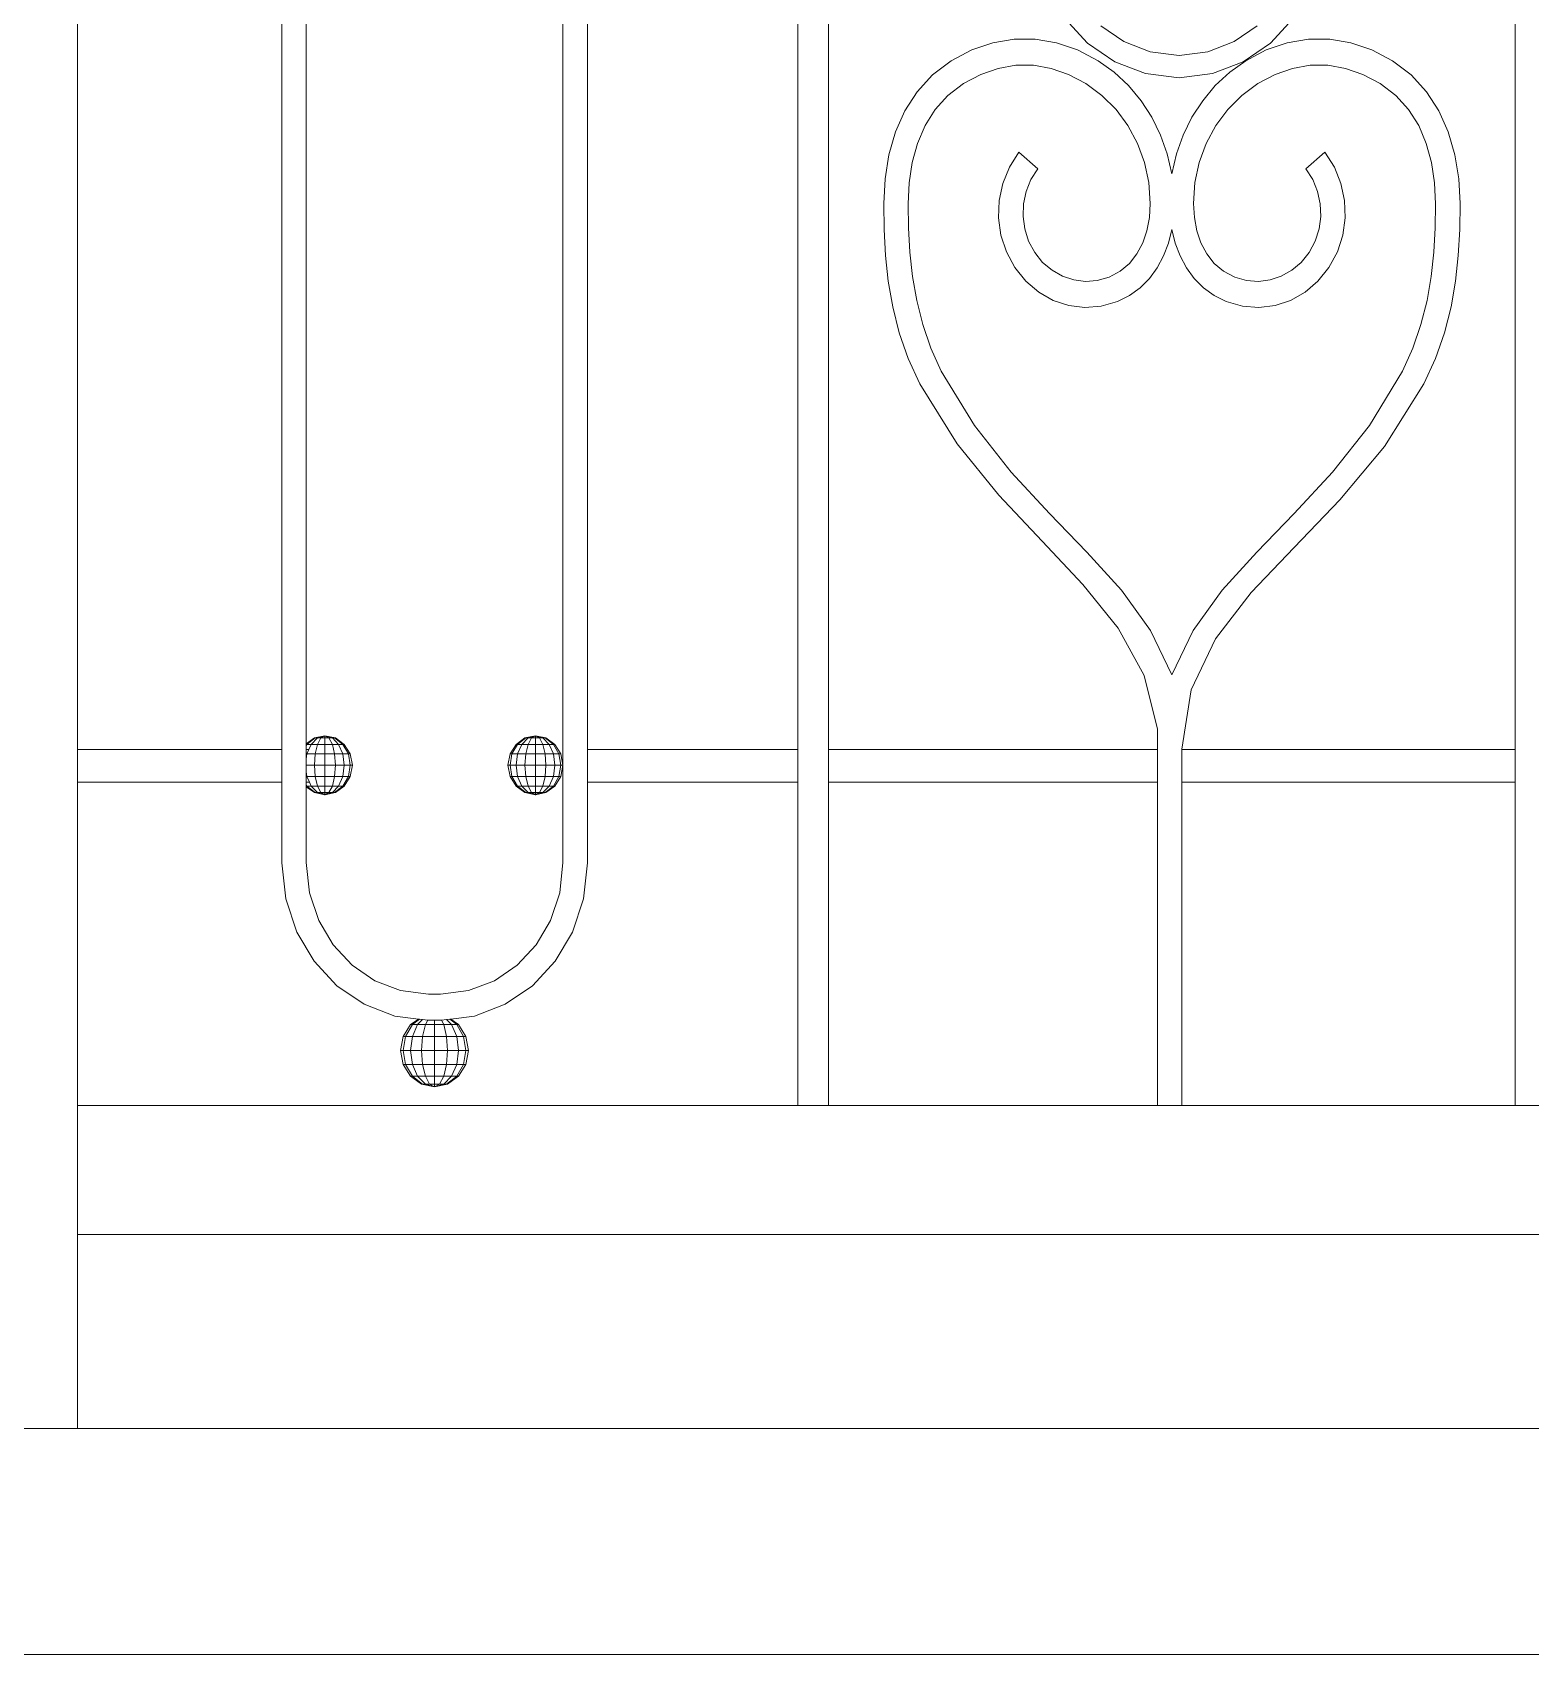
# Model space of a CAD drawing. Header units: millimetres. Extents: x 1832547 to 2001569, y -558009 to -417808.
# Drawn here: x 1987528 to 1987991, y -528144 to -527641 of the extents above; entities that cross this region are included whole.
import ezdxf

# ---------------------------------------------------------------- set-up
doc = ezdxf.new("R2010")
doc.units = ezdxf.units.MM
doc.header["$MEASUREMENT"] = 0
doc.layers.add('CA.thay 145', color=145, linetype='CONTINUOUS', lineweight=18)
doc.layers.add('CA_manh 08', color=8, linetype='CONTINUOUS', lineweight=9)

msp = doc.modelspace()

# ---------------------------------------------------------------- linework, layer by layer
at = {"layer": 'CA.thay 145'}
msp.add_lwpolyline([(1991872.8, -528143.59), (1983421.69, -528143.59)], dxfattribs=at)
at = {"layer": 'CA_manh 08'}
for p, q in [((1987541.62, -527351.16), (1987541.62, -527863.43)), ((1987604.86, -527863.43), (1987604.86, -527351.16)), ((1987612.43, -527351.77), (1987612.43, -527861.66)), ((1987691.88, -527868.32), (1987691.88, -527352.13)), ((1987699.45, -527351.16), (1987699.45, -527863.43)), ((1987764.61, -527863.43), (1987764.61, -527351.16)), ((1987774.07, -527351.16), (1987774.07, -527863.43)), ((1987986.69, -527863.43), (1987986.69, -527351.16)), ((1987854.31, -527644.8), (1987847.31, -527637.27)), ((1987858.34, -527639.4), (1987865.54, -527644.32)), ((1987899.63, -527644.32), (1987906.83, -527639.4)), ((1987917.86, -527637.27), (1987910.86, -527644.8)), ((1987812.1, -527650.24), (1987818.47, -527646.89)), ((1987824.96, -527644.66), (1987818.47, -527646.89)), ((1987831.52, -527643.54), (1987824.96, -527644.66)), ((1987831.52, -527643.54), (1987838.1, -527643.54)), ((1987838.1, -527643.54), (1987844.66, -527644.66)), ((1987851.14, -527646.89), (1987844.66, -527644.66)), ((1987857.52, -527650.24), (1987851.14, -527646.89)), ((1987862.71, -527650.54), (1987854.31, -527644.8)), ((1987865.54, -527644.32), (1987873.7, -527647.45)), ((1987891.47, -527647.45), (1987899.63, -527644.32)), ((1987910.86, -527644.8), (1987902.46, -527650.54)), ((1987909.61, -527646.89), (1987903.24, -527650.24)), ((1987916.1, -527644.66), (1987909.61, -527646.89)), ((1987922.66, -527643.54), (1987916.1, -527644.66)), ((1987929.24, -527643.54), (1987922.66, -527643.54)), ((1987935.8, -527644.66), (1987929.24, -527643.54)), ((1987942.29, -527646.89), (1987935.8, -527644.66)), ((1987948.66, -527650.24), (1987942.29, -527646.89)), ((1987812.1, -527650.24), (1987806.32, -527654.6)), ((1987826.64, -527652.58), (1987832.09, -527651.64)), ((1987832.09, -527651.64), (1987837.54, -527651.64)), ((1987837.54, -527651.64), (1987842.99, -527652.58)), ((1987862.48, -527653.79), (1987857.52, -527650.24)), ((1987872.23, -527654.19), (1987862.71, -527650.54)), ((1987873.7, -527647.45), (1987882.59, -527648.56)), ((1987882.59, -527648.56), (1987891.47, -527647.45)), ((1987902.46, -527650.54), (1987892.95, -527654.19)), ((1987903.24, -527650.24), (1987898.27, -527653.79)), ((1987917.77, -527652.58), (1987923.21, -527651.64)), ((1987923.21, -527651.64), (1987928.67, -527651.64)), ((1987928.67, -527651.64), (1987934.12, -527652.58)), ((1987954.44, -527654.6), (1987948.66, -527650.24)), ((1987806.32, -527654.6), (1987801.54, -527659.81)), ((1987815.89, -527657.28), (1987821.23, -527654.46)), ((1987821.23, -527654.46), (1987826.64, -527652.58)), ((1987842.99, -527652.58), (1987848.39, -527654.46)), ((1987848.39, -527654.46), (1987853.73, -527657.28)), ((1987866.94, -527657.93), (1987862.48, -527653.79)), ((1987882.59, -527655.48), (1987872.23, -527654.19)), ((1987892.95, -527654.19), (1987882.59, -527655.48)), ((1987898.27, -527653.79), (1987893.82, -527657.93)), ((1987907.03, -527657.28), (1987912.37, -527654.46)), ((1987912.37, -527654.46), (1987917.77, -527652.58)), ((1987939.53, -527654.46), (1987934.12, -527652.58)), ((1987939.53, -527654.46), (1987944.87, -527657.28)), ((1987959.22, -527659.81), (1987954.44, -527654.6)), ((1987801.54, -527659.81), (1987797.72, -527665.73)), ((1987807.09, -527665.33), (1987811.04, -527660.95)), ((1987811.04, -527660.95), (1987815.89, -527657.28)), ((1987853.73, -527657.28), (1987858.73, -527660.95)), ((1987858.73, -527660.95), (1987863.1, -527665.32)), ((1987870.84, -527662.6), (1987866.94, -527657.93)), ((1987893.82, -527657.93), (1987889.92, -527662.6)), ((1987897.66, -527665.32), (1987902.02, -527660.95)), ((1987902.02, -527660.95), (1987907.03, -527657.28)), ((1987944.87, -527657.28), (1987949.71, -527660.95)), ((1987949.71, -527660.95), (1987953.67, -527665.33)), ((1987963.04, -527665.73), (1987959.22, -527659.81)), ((1987797.72, -527665.73), (1987794.82, -527672.27)), ((1987803.96, -527670.31), (1987807.09, -527665.33)), ((1987863.1, -527665.32), (1987866.78, -527670.3)), ((1987874.17, -527667.72), (1987870.84, -527662.6)), ((1987889.92, -527662.6), (1987886.59, -527667.72)), ((1987893.97, -527670.3), (1987897.66, -527665.32)), ((1987953.67, -527665.33), (1987956.79, -527670.31)), ((1987965.94, -527672.27), (1987963.04, -527665.73)), ((1987794.82, -527672.27), (1987792.79, -527679.31)), ((1987801.62, -527675.81), (1987803.96, -527670.31)), ((1987866.78, -527670.3), (1987869.73, -527675.8)), ((1987876.89, -527673.24), (1987874.17, -527667.72)), ((1987886.59, -527667.72), (1987883.87, -527673.24)), ((1987891.03, -527675.8), (1987893.97, -527670.3)), ((1987956.79, -527670.31), (1987959.13, -527675.81)), ((1987967.97, -527679.31), (1987965.94, -527672.27)), ((1987800.01, -527681.74), (1987801.62, -527675.81)), ((1987869.73, -527675.8), (1987871.89, -527681.72)), ((1987878.97, -527679.09), (1987876.89, -527673.24)), ((1987883.87, -527673.24), (1987881.79, -527679.09)), ((1987888.86, -527681.72), (1987891.03, -527675.8)), ((1987959.13, -527675.81), (1987960.75, -527681.74)), ((1987792.79, -527679.31), (1987791.59, -527686.74)), ((1987799.07, -527688.01), (1987800.01, -527681.74)), ((1987833.02, -527678.52), (1987830.08, -527683.15)), ((1987838.87, -527683.67), (1987833.02, -527678.52)), ((1987871.89, -527681.72), (1987873.23, -527687.97)), ((1987880.38, -527685.22), (1987878.97, -527679.09)), ((1987881.79, -527679.09), (1987880.38, -527685.22)), ((1987887.53, -527687.97), (1987888.86, -527681.72)), ((1987927.74, -527678.52), (1987921.89, -527683.67)), ((1987930.68, -527683.15), (1987927.74, -527678.52)), ((1987960.75, -527681.74), (1987961.69, -527688.01)), ((1987969.16, -527686.74), (1987967.97, -527679.31)), ((1987791.59, -527686.74), (1987791.18, -527694.46)), ((1987830.08, -527683.15), (1987828.05, -527688.18)), ((1987835.27, -527690.67), (1987836.74, -527687.03)), ((1987836.74, -527687.03), (1987838.87, -527683.67)), ((1987921.89, -527683.67), (1987924.02, -527687.03)), ((1987924.02, -527687.03), (1987925.49, -527690.67)), ((1987932.7, -527688.18), (1987930.68, -527683.15)), ((1987969.58, -527694.46), (1987969.16, -527686.74)), ((1987798.75, -527694.52), (1987799.07, -527688.01)), ((1987828.05, -527688.18), (1987826.94, -527693.47)), ((1987834.45, -527694.49), (1987835.27, -527690.67)), ((1987873.23, -527687.97), (1987873.68, -527694.45)), ((1987887.08, -527694.45), (1987887.53, -527687.97)), ((1987925.49, -527690.67), (1987926.3, -527694.49)), ((1987933.82, -527693.47), (1987932.7, -527688.18)), ((1987961.69, -527688.01), (1987962.01, -527694.52)), ((1987791.18, -527694.46), (1987791.28, -527702.48)), ((1987798.85, -527701.95), (1987798.75, -527694.52)), ((1987826.94, -527693.47), (1987826.75, -527698.87)), ((1987834.31, -527698.4), (1987834.45, -527694.49)), ((1987873.68, -527694.45), (1987873.42, -527698.78)), ((1987887.34, -527698.78), (1987887.08, -527694.45)), ((1987926.3, -527694.49), (1987926.45, -527698.4)), ((1987934.01, -527698.87), (1987933.82, -527693.47)), ((1987962.01, -527694.52), (1987961.91, -527701.95)), ((1987969.48, -527702.48), (1987969.58, -527694.46)), ((1987799.27, -527709.46), (1987798.85, -527701.95)), ((1987826.75, -527698.87), (1987827.48, -527704.23)), ((1987834.83, -527702.29), (1987834.31, -527698.4)), ((1987836.03, -527706.04), (1987834.83, -527702.29)), ((1987873.42, -527698.78), (1987872.66, -527702.86)), ((1987888.1, -527702.86), (1987887.34, -527698.78)), ((1987925.93, -527702.29), (1987924.72, -527706.04)), ((1987926.45, -527698.4), (1987925.93, -527702.29)), ((1987933.28, -527704.23), (1987934.01, -527698.87)), ((1987961.91, -527701.95), (1987961.49, -527709.46)), ((1987791.28, -527702.48), (1987791.7, -527710.48)), ((1987827.48, -527704.23), (1987829.15, -527709.41)), ((1987837.92, -527709.57), (1987836.03, -527706.04)), ((1987871.38, -527706.64), (1987869.58, -527710.03)), ((1987872.66, -527702.86), (1987871.38, -527706.64)), ((1987877.8, -527710.64), (1987879.31, -527706.68)), ((1987879.31, -527706.68), (1987880.38, -527702.48)), ((1987880.38, -527702.48), (1987881.44, -527706.68)), ((1987881.44, -527706.68), (1987882.96, -527710.64)), ((1987889.37, -527706.64), (1987888.1, -527702.86)), ((1987891.17, -527710.03), (1987889.37, -527706.64)), ((1987924.72, -527706.04), (1987922.84, -527709.57)), ((1987931.61, -527709.41), (1987933.28, -527704.23)), ((1987969.05, -527710.48), (1987969.48, -527702.48)), ((1987791.7, -527710.48), (1987792.56, -527718.47)), ((1987800.09, -527716.98), (1987799.27, -527709.46)), ((1987829.15, -527709.41), (1987831.75, -527714.27)), ((1987840.38, -527712.64), (1987837.92, -527709.57)), ((1987869.58, -527710.03), (1987867.25, -527712.96)), ((1987875.84, -527714.31), (1987877.8, -527710.64)), ((1987882.96, -527710.64), (1987884.91, -527714.31)), ((1987893.51, -527712.96), (1987891.17, -527710.03)), ((1987922.84, -527709.57), (1987920.37, -527712.64)), ((1987929.01, -527714.27), (1987931.61, -527709.41)), ((1987961.49, -527709.46), (1987960.66, -527716.98)), ((1987968.2, -527718.47), (1987969.05, -527710.48)), ((1987801.4, -527724.48), (1987800.09, -527716.98)), ((1987831.75, -527714.27), (1987835.16, -527718.51)), ((1987843.28, -527715.1), (1987840.38, -527712.64)), ((1987846.5, -527716.92), (1987843.28, -527715.1)), ((1987849.98, -527718.07), (1987846.5, -527716.92)), ((1987860.94, -527717.18), (1987857.28, -527718.23)), ((1987864.37, -527715.37), (1987860.94, -527717.18)), ((1987867.25, -527712.96), (1987864.37, -527715.37)), ((1987873.44, -527717.62), (1987875.84, -527714.31)), ((1987884.91, -527714.31), (1987887.32, -527717.62)), ((1987896.39, -527715.37), (1987893.51, -527712.96)), ((1987899.82, -527717.18), (1987896.39, -527715.37)), ((1987903.47, -527718.23), (1987899.82, -527717.18)), ((1987914.25, -527716.92), (1987910.78, -527718.07)), ((1987917.48, -527715.1), (1987914.25, -527716.92)), ((1987920.37, -527712.64), (1987917.48, -527715.1)), ((1987925.6, -527718.51), (1987929.01, -527714.27)), ((1987960.66, -527716.98), (1987959.36, -527724.48)), ((1987792.56, -527718.47), (1987793.95, -527726.45)), ((1987835.16, -527718.51), (1987839.16, -527721.91)), ((1987839.16, -527721.91), (1987843.63, -527724.43)), ((1987853.6, -527718.52), (1987849.98, -527718.07)), ((1987857.28, -527718.23), (1987853.6, -527718.52)), ((1987867.31, -527722.92), (1987870.6, -527720.51)), ((1987870.6, -527720.51), (1987873.44, -527717.62)), ((1987887.32, -527717.62), (1987890.16, -527720.51)), ((1987890.16, -527720.51), (1987893.45, -527722.92)), ((1987907.16, -527718.52), (1987903.47, -527718.23)), ((1987910.78, -527718.07), (1987907.16, -527718.52)), ((1987917.13, -527724.43), (1987921.6, -527721.91)), ((1987921.6, -527721.91), (1987925.6, -527718.51)), ((1987966.8, -527726.45), (1987968.2, -527718.47)), ((1987793.95, -527726.45), (1987795.99, -527734.41)), ((1987803.26, -527731.91), (1987801.4, -527724.48)), ((1987843.63, -527724.43), (1987848.44, -527726.02)), ((1987848.44, -527726.02), (1987853.45, -527726.64)), ((1987853.45, -527726.64), (1987858.54, -527726.24)), ((1987858.54, -527726.24), (1987863.58, -527724.8)), ((1987863.58, -527724.8), (1987867.31, -527722.92)), ((1987893.45, -527722.92), (1987897.17, -527724.8)), ((1987897.17, -527724.8), (1987902.21, -527726.24)), ((1987902.21, -527726.24), (1987907.31, -527726.64)), ((1987907.31, -527726.64), (1987912.32, -527726.02)), ((1987912.32, -527726.02), (1987917.13, -527724.43)), ((1987959.36, -527724.48), (1987957.49, -527731.91)), ((1987964.77, -527734.41), (1987966.8, -527726.45)), ((1987805.77, -527739.2), (1987803.26, -527731.91)), ((1987957.49, -527731.91), (1987954.99, -527739.2)), ((1987795.99, -527734.41), (1987798.77, -527742.35)), ((1987961.99, -527742.35), (1987964.77, -527734.41)), ((1987798.77, -527742.35), (1987802.39, -527750.28)), ((1987809, -527746.32), (1987805.77, -527739.2)), ((1987954.99, -527739.2), (1987951.75, -527746.32)), ((1987958.36, -527750.28), (1987961.99, -527742.35)), ((1987819.23, -527763.11), (1987809, -527746.32)), ((1987951.75, -527746.32), (1987941.53, -527763.11)), ((1987802.39, -527750.28), (1987813.9, -527768.83)), ((1987946.19, -527769.65), (1987958.36, -527750.28)), ((1987830.63, -527777.56), (1987819.23, -527763.11)), ((1987941.53, -527763.11), (1987930.13, -527777.56)), ((1987813.9, -527768.83), (1987826.85, -527784.73)), ((1987932.38, -527786.15), (1987946.19, -527769.65)), ((1987842.49, -527790.39), (1987830.63, -527777.56)), ((1987930.13, -527777.56), (1987918.27, -527790.39)), ((1987826.85, -527784.73), (1987840.18, -527798.93)), ((1987918.22, -527800.86), (1987932.38, -527786.15)), ((1987854.1, -527802.35), (1987842.49, -527790.39)), ((1987918.27, -527790.39), (1987906.65, -527802.35)), ((1987840.18, -527798.93), (1987852.83, -527812.33)), ((1987864.76, -527814.16), (1987854.1, -527802.35)), ((1987906.65, -527802.35), (1987895.99, -527814.16)), ((1987904.97, -527814.84), (1987918.22, -527800.86)), ((1987852.83, -527812.33), (1987863.71, -527825.88)), ((1987873.76, -527826.56), (1987864.76, -527814.16)), ((1987895.99, -527814.16), (1987887, -527826.56)), ((1987893.91, -527829.19), (1987904.97, -527814.84)), ((1987863.71, -527825.88), (1987871.76, -527840.5)), ((1987880.38, -527840.27), (1987873.76, -527826.56)), ((1987887, -527826.56), (1987880.38, -527840.27)), ((1987886.33, -527844.98), (1987893.91, -527829.19)), ((1987871.76, -527840.5), (1987875.92, -527857.12)), ((1987883.48, -527863.29), (1987886.33, -527844.98)), ((1987875.92, -527857.12), (1987875.92, -527863.43)), ((1987612.43, -527861.66), (1987614.92, -527859.87)), ((1987612.43, -527861.85), (1987612.43, -527861.66)), ((1987612.62, -527861.85), (1987612.43, -527861.85)), ((1987612.43, -527862.19), (1987612.62, -527861.85)), ((1987612.43, -527862.19), (1987612.43, -527861.85)), ((1987612.43, -527863.43), (1987612.43, -527862.19)), ((1987612.62, -527861.85), (1987615.17, -527859.87)), ((1987613.93, -527861.85), (1987612.62, -527861.85)), ((1987612.62, -527864.82), (1987613.93, -527861.85)), ((1987613.93, -527861.85), (1987615.88, -527859.87)), ((1987615.88, -527861.85), (1987613.93, -527861.85)), ((1987614.92, -527859.87), (1987618.18, -527859.17)), ((1987615.17, -527859.87), (1987614.92, -527859.87)), ((1987615.17, -527859.87), (1987618.18, -527859.17)), ((1987615.88, -527859.87), (1987615.17, -527859.87)), ((1987615.17, -527864.82), (1987615.88, -527861.85)), ((1987615.88, -527859.87), (1987618.18, -527859.17)), ((1987616.94, -527859.87), (1987615.88, -527859.87)), ((1987615.88, -527861.85), (1987616.94, -527859.87)), ((1987618.18, -527861.85), (1987615.88, -527861.85)), ((1987616.94, -527859.87), (1987618.18, -527859.17)), ((1987618.18, -527859.87), (1987616.94, -527859.87)), ((1987618.18, -527859.17), (1987618.18, -527859.87)), ((1987619.43, -527859.87), (1987618.18, -527859.17)), ((1987621.44, -527859.87), (1987618.18, -527859.17)), ((1987621.19, -527859.87), (1987618.18, -527859.17)), ((1987620.49, -527859.87), (1987618.18, -527859.17)), ((1987618.18, -527859.87), (1987619.43, -527859.87)), ((1987618.18, -527859.87), (1987618.18, -527861.85)), ((1987620.49, -527861.85), (1987618.18, -527861.85)), ((1987618.18, -527861.85), (1987618.18, -527864.82)), ((1987620.49, -527859.87), (1987619.43, -527859.87)), ((1987620.49, -527861.85), (1987619.43, -527859.87)), ((1987621.19, -527859.87), (1987620.49, -527859.87)), ((1987622.44, -527861.85), (1987620.49, -527859.87)), ((1987622.44, -527861.85), (1987620.49, -527861.85)), ((1987621.19, -527864.82), (1987620.49, -527861.85)), ((1987621.44, -527859.87), (1987621.19, -527859.87)), ((1987623.74, -527861.85), (1987621.19, -527859.87)), ((1987624.2, -527861.85), (1987621.44, -527859.87)), ((1987623.74, -527861.85), (1987622.44, -527861.85)), ((1987623.74, -527864.82), (1987622.44, -527861.85)), ((1987623.74, -527861.85), (1987624.2, -527861.85)), ((1987625.45, -527864.82), (1987623.74, -527861.85)), ((1987626.05, -527864.82), (1987624.2, -527861.85)), ((1987675.5, -527864.82), (1987677.35, -527861.85)), ((1987676.1, -527864.82), (1987677.81, -527861.85)), ((1987677.35, -527861.85), (1987680.11, -527859.87)), ((1987677.81, -527861.85), (1987677.35, -527861.85)), ((1987677.81, -527861.85), (1987680.36, -527859.87)), ((1987679.11, -527861.85), (1987677.81, -527861.85)), ((1987677.81, -527864.82), (1987679.11, -527861.85)), ((1987679.11, -527861.85), (1987681.06, -527859.87)), ((1987681.06, -527861.85), (1987679.11, -527861.85)), ((1987680.11, -527859.87), (1987683.37, -527859.17)), ((1987680.36, -527859.87), (1987680.11, -527859.87)), ((1987680.36, -527859.87), (1987683.37, -527859.17)), ((1987681.06, -527859.87), (1987680.36, -527859.87)), ((1987680.36, -527864.82), (1987681.06, -527861.85)), ((1987681.06, -527859.87), (1987683.37, -527859.17)), ((1987682.12, -527859.87), (1987681.06, -527859.87)), ((1987681.06, -527861.85), (1987682.12, -527859.87)), ((1987683.37, -527861.85), (1987681.06, -527861.85)), ((1987682.12, -527859.87), (1987683.37, -527859.17)), ((1987683.37, -527859.87), (1987682.12, -527859.87)), ((1987683.37, -527859.17), (1987683.37, -527859.87)), ((1987684.61, -527859.87), (1987683.37, -527859.17)), ((1987686.62, -527859.87), (1987683.37, -527859.17)), ((1987686.38, -527859.87), (1987683.37, -527859.17)), ((1987685.67, -527859.87), (1987683.37, -527859.17)), ((1987683.37, -527859.87), (1987684.61, -527859.87)), ((1987683.37, -527859.87), (1987683.37, -527861.85)), ((1987685.67, -527861.85), (1987683.37, -527861.85)), ((1987683.37, -527861.85), (1987683.37, -527864.82)), ((1987685.67, -527859.87), (1987684.61, -527859.87)), ((1987685.67, -527861.85), (1987684.61, -527859.87)), ((1987686.38, -527859.87), (1987685.67, -527859.87)), ((1987687.62, -527861.85), (1987685.67, -527859.87)), ((1987687.62, -527861.85), (1987685.67, -527861.85)), ((1987686.38, -527864.82), (1987685.67, -527861.85)), ((1987686.62, -527859.87), (1987686.38, -527859.87)), ((1987688.93, -527861.85), (1987686.38, -527859.87)), ((1987689.39, -527861.85), (1987686.62, -527859.87)), ((1987688.93, -527861.85), (1987687.62, -527861.85)), ((1987688.93, -527864.82), (1987687.62, -527861.85)), ((1987688.93, -527861.85), (1987689.39, -527861.85)), ((1987690.63, -527864.82), (1987688.93, -527861.85)), ((1987691.23, -527864.82), (1987689.39, -527861.85)), ((1987604.86, -527863.43), (1987541.62, -527863.43)), ((1987541.62, -527873.59), (1987541.62, -527863.43)), ((1987604.86, -527863.43), (1987604.86, -527873.59)), ((1987613.11, -527863.43), (1987612.43, -527863.43)), ((1987612.43, -527864.82), (1987612.43, -527863.43)), ((1987612.62, -527864.82), (1987612.43, -527864.82)), ((1987612.43, -527866.29), (1987612.62, -527864.82)), ((1987612.43, -527866.29), (1987612.43, -527864.82)), ((1987612.43, -527868.32), (1987612.43, -527866.29)), ((1987615.17, -527864.82), (1987612.62, -527864.82)), ((1987614.92, -527868.32), (1987615.17, -527864.82)), ((1987618.18, -527864.82), (1987615.17, -527864.82)), ((1987621.19, -527864.82), (1987618.18, -527864.82)), ((1987618.18, -527864.82), (1987618.18, -527868.32)), ((1987623.74, -527864.82), (1987621.19, -527864.82)), ((1987621.44, -527868.32), (1987621.19, -527864.82)), ((1987625.45, -527864.82), (1987623.74, -527864.82)), ((1987624.2, -527868.32), (1987623.74, -527864.82)), ((1987626.05, -527864.82), (1987625.45, -527864.82)), ((1987626.05, -527868.32), (1987625.45, -527864.82)), ((1987626.69, -527868.32), (1987626.05, -527864.82)), ((1987674.85, -527868.32), (1987675.5, -527864.82)), ((1987676.1, -527864.82), (1987675.5, -527864.82)), ((1987675.5, -527868.32), (1987676.1, -527864.82)), ((1987677.81, -527864.82), (1987676.1, -527864.82)), ((1987677.35, -527868.32), (1987677.81, -527864.82)), ((1987680.36, -527864.82), (1987677.81, -527864.82)), ((1987680.11, -527868.32), (1987680.36, -527864.82)), ((1987683.37, -527864.82), (1987680.36, -527864.82)), ((1987686.38, -527864.82), (1987683.37, -527864.82)), ((1987683.37, -527864.82), (1987683.37, -527868.32)), ((1987688.93, -527864.82), (1987686.38, -527864.82)), ((1987686.62, -527868.32), (1987686.38, -527864.82)), ((1987690.63, -527864.82), (1987688.93, -527864.82)), ((1987689.39, -527868.32), (1987688.93, -527864.82)), ((1987691.23, -527864.82), (1987690.63, -527864.82)), ((1987691.23, -527868.32), (1987690.63, -527864.82)), ((1987691.88, -527868.32), (1987691.23, -527864.82)), ((1987764.61, -527863.43), (1987699.45, -527863.43)), ((1987699.45, -527863.43), (1987699.45, -527873.59)), ((1987764.61, -527863.43), (1987764.61, -527873.59)), ((1987875.92, -527863.43), (1987774.07, -527863.43)), ((1987774.07, -527873.59), (1987774.07, -527863.43)), ((1987875.92, -527863.43), (1987875.92, -527873.59)), ((1987883.48, -527863.29), (1987883.48, -527863.43)), ((1987986.69, -527863.43), (1987883.48, -527863.43)), ((1987883.48, -527873.59), (1987883.48, -527863.43)), ((1987986.69, -527873.59), (1987986.69, -527863.43)), ((1987614.92, -527868.32), (1987612.43, -527868.32)), ((1987612.43, -527870.35), (1987612.43, -527868.32)), ((1987612.62, -527871.82), (1987612.43, -527870.35)), ((1987612.43, -527871.82), (1987612.43, -527870.35)), ((1987612.62, -527871.82), (1987612.43, -527871.82)), ((1987612.43, -527873.59), (1987612.43, -527871.82)), ((1987615.17, -527871.82), (1987612.62, -527871.82)), ((1987613.39, -527873.59), (1987612.62, -527871.82)), ((1987618.18, -527868.32), (1987614.92, -527868.32)), ((1987615.17, -527871.82), (1987614.92, -527868.32)), ((1987618.18, -527871.82), (1987615.17, -527871.82)), ((1987615.88, -527874.78), (1987615.17, -527871.82)), ((1987621.44, -527868.32), (1987618.18, -527868.32)), ((1987618.18, -527868.32), (1987618.18, -527871.82)), ((1987621.19, -527871.82), (1987618.18, -527871.82)), ((1987618.18, -527871.82), (1987618.18, -527874.78)), ((1987620.49, -527874.78), (1987621.19, -527871.82)), ((1987621.19, -527871.82), (1987621.44, -527868.32)), ((1987623.74, -527871.82), (1987621.19, -527871.82)), ((1987624.2, -527868.32), (1987621.44, -527868.32)), ((1987622.44, -527874.78), (1987623.74, -527871.82)), ((1987623.74, -527871.82), (1987624.2, -527868.32)), ((1987625.45, -527871.82), (1987623.74, -527871.82)), ((1987623.74, -527874.78), (1987625.45, -527871.82)), ((1987626.05, -527868.32), (1987624.2, -527868.32)), ((1987624.2, -527874.78), (1987626.05, -527871.82)), ((1987625.45, -527871.82), (1987626.05, -527868.32)), ((1987626.05, -527871.82), (1987625.45, -527871.82)), ((1987626.69, -527868.32), (1987626.05, -527868.32)), ((1987626.05, -527871.82), (1987626.69, -527868.32)), ((1987675.5, -527868.32), (1987674.85, -527868.32)), ((1987675.5, -527871.82), (1987674.85, -527868.32)), ((1987677.35, -527868.32), (1987675.5, -527868.32)), ((1987676.1, -527871.82), (1987675.5, -527868.32)), ((1987676.1, -527871.82), (1987675.5, -527871.82)), ((1987677.35, -527874.78), (1987675.5, -527871.82)), ((1987677.81, -527871.82), (1987676.1, -527871.82)), ((1987677.81, -527874.78), (1987676.1, -527871.82)), ((1987680.11, -527868.32), (1987677.35, -527868.32)), ((1987677.81, -527871.82), (1987677.35, -527868.32)), ((1987680.36, -527871.82), (1987677.81, -527871.82)), ((1987679.11, -527874.78), (1987677.81, -527871.82)), ((1987683.37, -527868.32), (1987680.11, -527868.32)), ((1987680.36, -527871.82), (1987680.11, -527868.32)), ((1987683.37, -527871.82), (1987680.36, -527871.82)), ((1987681.06, -527874.78), (1987680.36, -527871.82)), ((1987686.62, -527868.32), (1987683.37, -527868.32)), ((1987683.37, -527868.32), (1987683.37, -527871.82)), ((1987686.38, -527871.82), (1987683.37, -527871.82)), ((1987683.37, -527871.82), (1987683.37, -527874.78)), ((1987685.67, -527874.78), (1987686.38, -527871.82)), ((1987686.38, -527871.82), (1987686.62, -527868.32)), ((1987688.93, -527871.82), (1987686.38, -527871.82)), ((1987689.39, -527868.32), (1987686.62, -527868.32)), ((1987687.62, -527874.78), (1987688.93, -527871.82)), ((1987688.93, -527871.82), (1987689.39, -527868.32)), ((1987690.63, -527871.82), (1987688.93, -527871.82)), ((1987688.93, -527874.78), (1987690.63, -527871.82)), ((1987691.23, -527868.32), (1987689.39, -527868.32)), ((1987689.39, -527874.78), (1987691.23, -527871.82)), ((1987690.63, -527871.82), (1987691.23, -527868.32)), ((1987691.23, -527871.82), (1987690.63, -527871.82)), ((1987691.88, -527868.32), (1987691.23, -527868.32)), ((1987691.23, -527871.82), (1987691.88, -527868.32)), ((1987691.88, -527868.32), (1987691.88, -527898.46)), ((1987541.62, -527873.59), (1987541.62, -527973.59)), ((1987541.62, -527873.59), (1987604.86, -527873.59)), ((1987604.86, -527898.49), (1987604.86, -527873.59)), ((1987612.43, -527873.59), (1987613.39, -527873.59)), ((1987612.43, -527874.45), (1987612.43, -527873.59)), ((1987612.62, -527874.78), (1987612.43, -527874.45)), ((1987612.43, -527874.78), (1987612.43, -527874.45)), ((1987612.62, -527874.78), (1987612.43, -527874.78)), ((1987612.43, -527874.97), (1987612.43, -527874.78)), ((1987612.43, -527874.97), (1987612.43, -527898.46)), ((1987614.92, -527876.77), (1987612.43, -527874.97)), ((1987613.93, -527874.78), (1987612.62, -527874.78)), ((1987615.17, -527876.77), (1987612.62, -527874.78)), ((1987613.93, -527874.78), (1987613.39, -527873.59)), ((1987615.88, -527874.78), (1987613.93, -527874.78)), ((1987615.88, -527876.77), (1987613.93, -527874.78)), ((1987615.17, -527876.77), (1987614.92, -527876.77)), ((1987618.18, -527877.46), (1987614.92, -527876.77)), ((1987615.88, -527876.77), (1987615.17, -527876.77)), ((1987618.18, -527877.46), (1987615.17, -527876.77)), ((1987618.18, -527874.78), (1987615.88, -527874.78)), ((1987616.94, -527876.77), (1987615.88, -527874.78)), ((1987616.94, -527876.77), (1987615.88, -527876.77)), ((1987618.18, -527877.46), (1987615.88, -527876.77)), ((1987618.18, -527876.77), (1987616.94, -527876.77)), ((1987618.18, -527877.46), (1987616.94, -527876.77)), ((1987620.49, -527874.78), (1987618.18, -527874.78)), ((1987618.18, -527874.78), (1987618.18, -527876.77)), ((1987619.43, -527876.77), (1987618.18, -527876.77)), ((1987618.18, -527876.77), (1987618.18, -527877.46)), ((1987618.18, -527877.46), (1987621.44, -527876.77)), ((1987618.18, -527877.46), (1987621.19, -527876.77)), ((1987618.18, -527877.46), (1987620.49, -527876.77)), ((1987618.18, -527877.46), (1987619.43, -527876.77)), ((1987619.43, -527876.77), (1987620.49, -527874.78)), ((1987620.49, -527876.77), (1987619.43, -527876.77)), ((1987622.44, -527874.78), (1987620.49, -527874.78)), ((1987620.49, -527876.77), (1987622.44, -527874.78)), ((1987621.19, -527876.77), (1987620.49, -527876.77)), ((1987621.19, -527876.77), (1987623.74, -527874.78)), ((1987621.19, -527876.77), (1987621.44, -527876.77)), ((1987621.44, -527876.77), (1987624.2, -527874.78)), ((1987623.74, -527874.78), (1987622.44, -527874.78)), ((1987624.2, -527874.78), (1987623.74, -527874.78)), ((1987677.81, -527874.78), (1987677.35, -527874.78)), ((1987680.11, -527876.77), (1987677.35, -527874.78)), ((1987679.11, -527874.78), (1987677.81, -527874.78)), ((1987680.36, -527876.77), (1987677.81, -527874.78)), ((1987681.06, -527874.78), (1987679.11, -527874.78)), ((1987681.06, -527876.77), (1987679.11, -527874.78)), ((1987680.36, -527876.77), (1987680.11, -527876.77)), ((1987683.37, -527877.46), (1987680.11, -527876.77)), ((1987681.06, -527876.77), (1987680.36, -527876.77)), ((1987683.37, -527877.46), (1987680.36, -527876.77)), ((1987683.37, -527874.78), (1987681.06, -527874.78)), ((1987682.12, -527876.77), (1987681.06, -527874.78)), ((1987682.12, -527876.77), (1987681.06, -527876.77)), ((1987683.37, -527877.46), (1987681.06, -527876.77)), ((1987683.37, -527876.77), (1987682.12, -527876.77)), ((1987683.37, -527877.46), (1987682.12, -527876.77)), ((1987685.67, -527874.78), (1987683.37, -527874.78)), ((1987683.37, -527874.78), (1987683.37, -527876.77)), ((1987684.61, -527876.77), (1987683.37, -527876.77)), ((1987683.37, -527876.77), (1987683.37, -527877.46)), ((1987683.37, -527877.46), (1987686.62, -527876.77)), ((1987683.37, -527877.46), (1987686.38, -527876.77)), ((1987683.37, -527877.46), (1987685.67, -527876.77)), ((1987683.37, -527877.46), (1987684.61, -527876.77)), ((1987684.61, -527876.77), (1987685.67, -527874.78)), ((1987685.67, -527876.77), (1987684.61, -527876.77)), ((1987687.62, -527874.78), (1987685.67, -527874.78)), ((1987685.67, -527876.77), (1987687.62, -527874.78)), ((1987686.38, -527876.77), (1987685.67, -527876.77)), ((1987686.38, -527876.77), (1987688.93, -527874.78)), ((1987686.38, -527876.77), (1987686.62, -527876.77)), ((1987686.62, -527876.77), (1987689.39, -527874.78)), ((1987688.93, -527874.78), (1987687.62, -527874.78)), ((1987689.39, -527874.78), (1987688.93, -527874.78)), ((1987699.45, -527873.59), (1987699.45, -527898.49)), ((1987699.45, -527873.59), (1987764.61, -527873.59)), ((1987764.61, -527973.59), (1987764.61, -527873.59)), ((1987774.07, -527873.59), (1987774.07, -527973.59)), ((1987774.07, -527873.59), (1987875.92, -527873.59)), ((1987875.92, -527973.59), (1987875.92, -527873.59)), ((1987883.48, -527873.59), (1987883.48, -527973.59)), ((1987883.48, -527873.59), (1987986.69, -527873.59)), ((1987986.69, -527973.59), (1987986.69, -527873.59)), ((1987604.86, -527898.49), (1987606.06, -527909.67)), ((1987613.43, -527907.78), (1987612.43, -527898.46)), ((1987691.88, -527898.46), (1987690.88, -527907.78)), ((1987698.25, -527909.67), (1987699.45, -527898.49)), ((1987616.28, -527916.34), (1987613.43, -527907.78)), ((1987690.88, -527907.78), (1987688.03, -527916.34)), ((1987606.06, -527909.67), (1987609.48, -527919.93)), ((1987694.83, -527919.93), (1987698.25, -527909.67)), ((1987620.75, -527923.89), (1987616.28, -527916.34)), ((1987688.03, -527916.34), (1987683.56, -527923.89)), ((1987609.48, -527919.93), (1987614.84, -527928.99)), ((1987689.47, -527928.99), (1987694.83, -527919.93)), ((1987626.62, -527930.19), (1987620.75, -527923.89)), ((1987683.56, -527923.89), (1987677.69, -527930.19)), ((1987614.84, -527928.99), (1987621.88, -527936.54)), ((1987633.65, -527935), (1987626.62, -527930.19)), ((1987677.69, -527930.19), (1987670.66, -527935)), ((1987682.43, -527936.54), (1987689.47, -527928.99)), ((1987621.88, -527936.54), (1987630.31, -527942.3)), ((1987641.62, -527938.06), (1987633.65, -527935)), ((1987650.29, -527939.13), (1987641.62, -527938.06)), ((1987662.69, -527938.06), (1987654.01, -527939.13)), ((1987670.66, -527935), (1987662.69, -527938.06)), ((1987674, -527942.3), (1987682.43, -527936.54)), ((1987630.31, -527942.3), (1987639.86, -527945.97)), ((1987654.01, -527939.13), (1987650.29, -527939.13)), ((1987664.45, -527945.97), (1987674, -527942.3)), ((1987647.12, -527946.87), (1987639.86, -527945.97)), ((1987644.71, -527948.6), (1987647.12, -527946.87)), ((1987645.28, -527948.6), (1987647.45, -527946.91)), ((1987646.89, -527948.6), (1987648.43, -527947.03)), ((1987647.12, -527946.87), (1987647.45, -527946.91)), ((1987647.45, -527946.91), (1987648.43, -527947.03)), ((1987648.43, -527947.03), (1987650.03, -527947.23)), ((1987649.3, -527948.6), (1987650.03, -527947.23)), ((1987650.03, -527947.23), (1987650.26, -527947.26)), ((1987650.26, -527947.26), (1987652.15, -527947.26)), ((1987652.15, -527947.26), (1987652.15, -527948.6)), ((1987652.15, -527947.26), (1987654.05, -527947.26)), ((1987654.05, -527947.26), (1987654.27, -527947.23)), ((1987654.27, -527947.23), (1987655.87, -527947.04)), ((1987654.99, -527948.6), (1987654.27, -527947.23)), ((1987655.87, -527947.04), (1987656.85, -527946.91)), ((1987657.41, -527948.6), (1987655.87, -527947.04)), ((1987656.85, -527946.91), (1987657.18, -527946.87)), ((1987659.02, -527948.6), (1987656.85, -527946.91)), ((1987664.45, -527945.97), (1987657.18, -527946.87)), ((1987659.58, -527948.6), (1987657.18, -527946.87)), ((1987641.63, -527956.58), (1987642.43, -527952.26)), ((1987642.43, -527952.26), (1987644.71, -527948.6)), ((1987643.17, -527952.26), (1987642.43, -527952.26)), ((1987642.43, -527956.58), (1987643.17, -527952.26)), ((1987643.17, -527952.26), (1987645.28, -527948.6)), ((1987645.28, -527952.26), (1987643.17, -527952.26)), ((1987645.28, -527948.6), (1987644.71, -527948.6)), ((1987644.71, -527956.58), (1987645.28, -527952.26)), ((1987646.89, -527948.6), (1987645.28, -527948.6)), ((1987645.28, -527952.26), (1987646.89, -527948.6)), ((1987648.43, -527952.26), (1987645.28, -527952.26)), ((1987649.3, -527948.6), (1987646.89, -527948.6)), ((1987648.12, -527956.58), (1987648.43, -527952.26)), ((1987648.43, -527952.26), (1987649.3, -527948.6)), ((1987652.15, -527952.26), (1987648.43, -527952.26)), ((1987652.15, -527948.6), (1987649.3, -527948.6)), ((1987654.99, -527948.6), (1987652.15, -527948.6)), ((1987652.15, -527948.6), (1987652.15, -527952.26)), ((1987655.87, -527952.26), (1987652.15, -527952.26)), ((1987652.15, -527952.26), (1987652.15, -527956.58)), ((1987657.41, -527948.6), (1987654.99, -527948.6)), ((1987655.87, -527952.26), (1987654.99, -527948.6)), ((1987659.02, -527952.26), (1987655.87, -527952.26)), ((1987656.17, -527956.58), (1987655.87, -527952.26)), ((1987659.02, -527948.6), (1987657.41, -527948.6)), ((1987659.02, -527952.26), (1987657.41, -527948.6)), ((1987659.58, -527948.6), (1987659.02, -527948.6)), ((1987661.12, -527952.26), (1987659.02, -527948.6)), ((1987661.12, -527952.26), (1987659.02, -527952.26)), ((1987659.58, -527956.58), (1987659.02, -527952.26)), ((1987661.86, -527952.26), (1987659.58, -527948.6)), ((1987661.86, -527952.26), (1987661.12, -527952.26)), ((1987661.86, -527956.58), (1987661.12, -527952.26)), ((1987662.66, -527956.58), (1987661.86, -527952.26)), ((1987642.43, -527956.58), (1987641.63, -527956.58)), ((1987642.43, -527960.91), (1987641.63, -527956.58)), ((1987644.71, -527956.58), (1987642.43, -527956.58)), ((1987643.17, -527960.91), (1987642.43, -527956.58)), ((1987648.12, -527956.58), (1987644.71, -527956.58)), ((1987645.28, -527960.91), (1987644.71, -527956.58)), ((1987652.15, -527956.58), (1987648.12, -527956.58)), ((1987648.43, -527960.91), (1987648.12, -527956.58)), ((1987656.17, -527956.58), (1987652.15, -527956.58)), ((1987652.15, -527956.58), (1987652.15, -527960.91)), ((1987655.87, -527960.91), (1987656.17, -527956.58)), ((1987659.58, -527956.58), (1987656.17, -527956.58)), ((1987659.02, -527960.91), (1987659.58, -527956.58)), ((1987661.86, -527956.58), (1987659.58, -527956.58)), ((1987661.12, -527960.91), (1987661.86, -527956.58)), ((1987662.66, -527956.58), (1987661.86, -527956.58)), ((1987661.86, -527960.91), (1987662.66, -527956.58)), ((1987643.17, -527960.91), (1987642.43, -527960.91)), ((1987644.71, -527964.57), (1987642.43, -527960.91)), ((1987645.28, -527960.91), (1987643.17, -527960.91)), ((1987645.28, -527964.57), (1987643.17, -527960.91)), ((1987648.43, -527960.91), (1987645.28, -527960.91)), ((1987646.89, -527964.57), (1987645.28, -527960.91)), ((1987652.15, -527960.91), (1987648.43, -527960.91)), ((1987649.3, -527964.57), (1987648.43, -527960.91)), ((1987655.87, -527960.91), (1987652.15, -527960.91)), ((1987652.15, -527960.91), (1987652.15, -527964.57)), ((1987654.99, -527964.57), (1987655.87, -527960.91)), ((1987659.02, -527960.91), (1987655.87, -527960.91)), ((1987657.41, -527964.57), (1987659.02, -527960.91)), ((1987661.12, -527960.91), (1987659.02, -527960.91)), ((1987659.02, -527964.57), (1987661.12, -527960.91)), ((1987659.58, -527964.57), (1987661.86, -527960.91)), ((1987661.86, -527960.91), (1987661.12, -527960.91)), ((1987645.28, -527964.57), (1987644.71, -527964.57)), ((1987648.12, -527967.02), (1987644.71, -527964.57)), ((1987646.89, -527964.57), (1987645.28, -527964.57)), ((1987648.43, -527967.02), (1987645.28, -527964.57)), ((1987649.3, -527964.57), (1987646.89, -527964.57)), ((1987649.3, -527967.02), (1987646.89, -527964.57)), ((1987648.43, -527967.02), (1987648.12, -527967.02)), ((1987652.15, -527967.88), (1987648.12, -527967.02)), ((1987649.3, -527967.02), (1987648.43, -527967.02)), ((1987652.15, -527967.88), (1987648.43, -527967.02)), ((1987652.15, -527964.57), (1987649.3, -527964.57)), ((1987650.61, -527967.02), (1987649.3, -527964.57)), ((1987650.61, -527967.02), (1987649.3, -527967.02)), ((1987652.15, -527967.88), (1987649.3, -527967.02)), ((1987652.15, -527967.02), (1987650.61, -527967.02)), ((1987652.15, -527967.88), (1987650.61, -527967.02)), ((1987654.99, -527964.57), (1987652.15, -527964.57)), ((1987652.15, -527964.57), (1987652.15, -527967.02)), ((1987653.69, -527967.02), (1987652.15, -527967.02)), ((1987652.15, -527967.02), (1987652.15, -527967.88)), ((1987652.15, -527967.88), (1987656.17, -527967.02)), ((1987652.15, -527967.88), (1987655.87, -527967.02)), ((1987652.15, -527967.88), (1987654.99, -527967.02)), ((1987652.15, -527967.88), (1987653.69, -527967.02)), ((1987653.69, -527967.02), (1987654.99, -527964.57)), ((1987654.99, -527967.02), (1987653.69, -527967.02)), ((1987657.41, -527964.57), (1987654.99, -527964.57)), ((1987654.99, -527967.02), (1987657.41, -527964.57)), ((1987655.87, -527967.02), (1987654.99, -527967.02)), ((1987655.87, -527967.02), (1987659.02, -527964.57)), ((1987655.87, -527967.02), (1987656.17, -527967.02)), ((1987656.17, -527967.02), (1987659.58, -527964.57)), ((1987659.02, -527964.57), (1987657.41, -527964.57)), ((1987659.58, -527964.57), (1987659.02, -527964.57)), ((1987541.62, -527973.59), (1987764.61, -527973.59)), ((1987541.62, -528013.59), (1987541.62, -527973.59)), ((1987764.61, -527973.59), (1987774.07, -527973.59)), ((1987774.07, -527973.59), (1987875.92, -527973.59)), ((1987875.92, -527973.59), (1987883.48, -527973.59)), ((1987883.48, -527973.59), (1987986.69, -527973.59)), ((1987986.69, -527973.59), (1987996.14, -527973.59)), ((1988215.86, -528013.59), (1987541.62, -528013.59)), ((1987541.62, -528013.59), (1987541.62, -528073.59)), ((1987513.69, -528073.59), (1987541.62, -528073.59)), ((1987541.62, -528073.59), (1988215.86, -528073.59)), ((1988310.99, -528143.59), (1986712.89, -528143.59))]:
    msp.add_line(p, q, dxfattribs=at)

doc.saveas('drawing.dxf')
